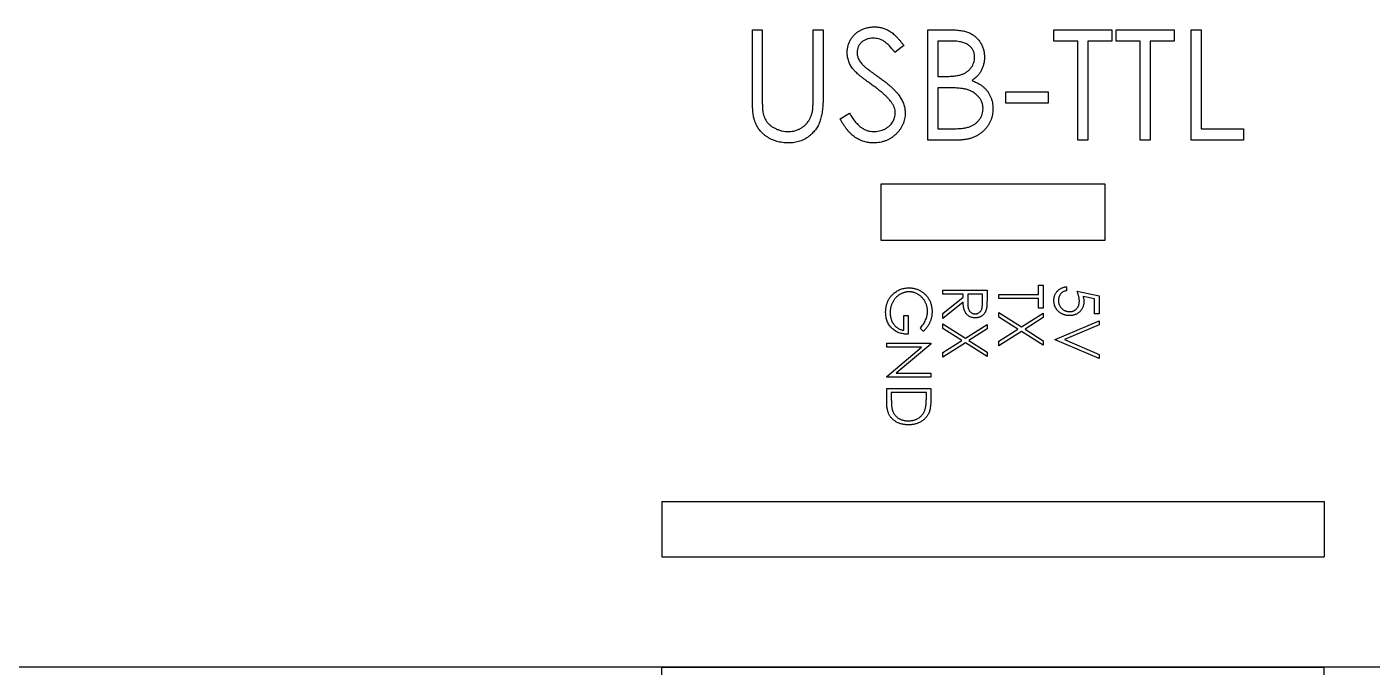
# Model space of a CAD drawing. Header units: millimetres. Extents: x 9 to 348, y 407 to 812.
# Drawn here: x 72.7 to 133.6, y 547.4 to 576.4 of the extents above; entities that cross this region are included whole.
import ezdxf

# ---------------------------------------------------------------- set-up
doc = ezdxf.new("R2010")
doc.units = ezdxf.units.MM

# ---------------------------------------------------------------- blocks, each defined once
blk = doc.blocks.new('7-Box Middle')
at = {"color": 179, "linetype": 'Continuous', "lineweight": 25}
for p, q in [((92.5, 67.5), (92.5, 70)), ((92.5, 70), (122.5, 70)), ((122.5, 67.5), (122.5, 70))]:
    blk.add_line(p, q, dxfattribs=at)
blk = doc.blocks.new('6-Box Front')
at = {"color": 179, "linetype": 'Continuous', "lineweight": 25}
for p, q in [((96.603, 28.875), (97.051, 28.875)), ((96.603, 25.855), (96.603, 28.875)), ((97.051, 28.875), (97.051, 25.879)), ((99.359, 28.875), (99.808, 28.875)), ((99.359, 25.879), (99.359, 28.875)), ((99.808, 28.875), (99.808, 25.855)), ((104.551, 28.875), (105.527, 28.875)), ((104.551, 23.875), (104.551, 28.875)), ((110.256, 28.362), (110.256, 28.875)), ((110.256, 28.875), (112.885, 28.875)), ((112.885, 28.875), (112.885, 28.362)), ((113.077, 28.875), (115.705, 28.875)), ((113.077, 28.362), (113.077, 28.875)), ((115.705, 28.875), (115.705, 28.362)), ((116.474, 28.875), (116.923, 28.875)), ((116.474, 23.875), (116.474, 28.875)), ((116.923, 28.875), (116.923, 24.388)), ((103.462, 28.157), (103.056, 27.849)), ((105, 28.362), (105, 26.76)), ((105.609, 28.362), (105, 28.362)), ((111.346, 28.362), (110.256, 28.362)), ((111.346, 23.875), (111.346, 28.362)), ((111.795, 28.362), (111.795, 23.875)), ((112.885, 28.362), (111.795, 28.362)), ((114.167, 28.362), (113.077, 28.362)), ((114.167, 23.875), (114.167, 28.362)), ((114.615, 28.362), (114.615, 23.875)), ((115.705, 28.362), (114.615, 28.362)), ((105, 26.76), (105.301, 26.76)), ((105, 26.247), (105, 24.388)), ((105.297, 26.247), (105, 26.247)), ((108.077, 26.054), (110, 26.054)), ((108.077, 25.542), (108.077, 26.054)), ((110, 26.054), (110, 25.542)), ((100.577, 24.84), (101, 25.093)), ((110, 25.542), (108.077, 25.542)), ((105, 24.388), (105.639, 24.388)), ((116.923, 24.388), (118.846, 24.388)), ((118.846, 24.388), (118.846, 23.875)), ((105.903, 23.875), (104.551, 23.875)), ((111.795, 23.875), (111.346, 23.875)), ((114.615, 23.875), (114.167, 23.875)), ((118.846, 23.875), (116.474, 23.875)), ((112.58, 21.875), (102.42, 21.875)), ((102.42, 21.875), (102.42, 19.335)), ((112.58, 19.335), (112.58, 21.875)), ((102.42, 19.335), (112.58, 19.335)), ((105.23, 17.079), (107.23, 17.079)), ((105.23, 16.899), (105.23, 17.079)), ((107.23, 17.079), (107.23, 16.678)), ((109.565, 17.309), (109.77, 17.309)), ((109.565, 16.873), (109.565, 17.309)), ((109.77, 17.309), (109.77, 16.258)), ((110.823, 17.232), (110.823, 17.053)), ((106.153, 16.899), (105.23, 16.899)), ((105.23, 16.018), (106.153, 16.753)), ((106.153, 16.531), (105.23, 15.797)), ((106.153, 16.753), (106.153, 16.899)), ((106.358, 16.899), (106.355, 16.533)), ((107.025, 16.899), (106.358, 16.899)), ((107.025, 16.524), (107.025, 16.899)), ((107.77, 16.694), (107.77, 16.873)), ((107.77, 16.873), (109.565, 16.873)), ((109.565, 16.694), (107.77, 16.694)), ((109.565, 16.258), (109.565, 16.694)), ((111.31, 17.027), (112.31, 16.822)), ((112.105, 16.682), (111.579, 16.79)), ((112.105, 16.002), (112.105, 16.682)), ((112.31, 16.822), (112.31, 16.002)), ((103.459, 15.925), (103.664, 15.925)), ((103.459, 15.258), (103.459, 15.925)), ((103.664, 15.925), (103.664, 15.079)), ((105.23, 15.797), (105.23, 16.018)), ((107.77, 15.859), (107.77, 16.066)), ((107.77, 16.066), (108.79, 15.413)), ((108.628, 15.309), (107.77, 15.859)), ((108.79, 15.413), (109.77, 16.04)), ((109.77, 16.258), (109.565, 16.258)), ((109.77, 16.04), (109.77, 15.833)), ((112.31, 16.002), (112.105, 16.002)), ((104.349, 15.207), (104.203, 15.361)), ((105.23, 15.346), (105.23, 15.553)), ((105.23, 15.553), (106.25, 14.9)), ((106.088, 14.797), (105.23, 15.346)), ((106.25, 14.9), (107.23, 15.527)), ((107.23, 15.32), (106.412, 14.797)), ((107.23, 15.527), (107.23, 15.32)), ((107.77, 14.76), (108.628, 15.309)), ((109.77, 15.833), (108.952, 15.309)), ((108.952, 15.309), (109.77, 14.786)), ((110.31, 14.848), (112.31, 15.694)), ((112.31, 15.502), (110.734, 14.835)), ((112.31, 15.694), (112.31, 15.502)), ((102.69, 14.668), (104.69, 14.668)), ((102.69, 14.489), (102.69, 14.668)), ((104.69, 14.631), (103.116, 13.309)), ((104.69, 14.668), (104.69, 14.631)), ((105.23, 14.247), (106.088, 14.797)), ((106.25, 14.693), (105.23, 14.04)), ((107.23, 14.066), (106.25, 14.693)), ((106.412, 14.797), (107.23, 14.273)), ((108.79, 15.206), (107.77, 14.553)), ((107.77, 14.553), (107.77, 14.76)), ((109.77, 14.579), (108.79, 15.206)), ((109.77, 14.786), (109.77, 14.579)), ((110.31, 14.822), (110.31, 14.848)), ((112.31, 13.976), (110.31, 14.822)), ((110.734, 14.835), (112.31, 14.168)), ((102.69, 13.171), (104.261, 14.489)), ((104.261, 14.489), (102.69, 14.489)), ((105.23, 14.04), (105.23, 14.247)), ((107.23, 14.273), (107.23, 14.066)), ((112.31, 14.168), (112.31, 13.976)), ((102.69, 13.13), (102.69, 13.171)), ((104.69, 13.13), (102.69, 13.13)), ((103.116, 13.309), (104.69, 13.309)), ((104.69, 13.309), (104.69, 13.13)), ((102.69, 12.617), (104.69, 12.617)), ((102.69, 11.997), (102.69, 12.617)), ((102.895, 12.438), (102.895, 12.208)), ((104.485, 12.438), (102.895, 12.438)), ((104.485, 12.297), (104.485, 12.438)), ((104.69, 12.617), (104.69, 12.213)), ((92.5, 7.5), (122.5, 7.5)), ((92.5, 7.5), (92.5, 5)), ((122.5, 7.5), (122.5, 5)), ((92.5, 5), (122.5, 5)), ((209.5, 0), (5.5, 0))]:
    blk.add_line(p, q, dxfattribs=at)
for points, knots in [([(100.897, 27.836), (100.899, 27.889), (100.903, 27.994), (100.934, 28.147), (100.983, 28.293), (101.052, 28.43), (101.141, 28.556), (101.244, 28.671), (101.367, 28.768), (101.501, 28.853), (101.649, 28.919), (101.803, 28.969), (101.964, 28.997), (102.074, 29.001), (102.129, 29.003)], [0, 0, 0, 0, 0.0837854, 0.1657799, 0.24628, 0.3274609, 0.408797, 0.4897152, 0.571376, 0.6555233, 0.7410195, 0.8265468, 0.9119889, 1, 1, 1, 1]), ([(102.129, 29.003), (102.188, 29.001), (102.306, 28.997), (102.478, 28.962), (102.644, 28.904), (102.777, 28.838), (102.882, 28.772), (102.961, 28.712), (103.042, 28.643), (103.125, 28.564), (103.207, 28.476), (103.292, 28.378), (103.378, 28.272), (103.433, 28.196), (103.462, 28.157)], [0, 0, 0, 0, 0.107233, 0.213252, 0.31883, 0.426794, 0.483646, 0.543604, 0.608308, 0.677127, 0.750686, 0.828713, 0.91219, 1, 1, 1, 1]), ([(105.527, 28.875), (105.575, 28.875), (105.667, 28.874), (105.802, 28.867), (105.928, 28.856), (106.045, 28.84), (106.154, 28.82), (106.255, 28.797), (106.348, 28.768), (106.458, 28.722), (106.583, 28.655), (106.719, 28.555), (106.836, 28.433), (106.936, 28.295), (107.016, 28.143), (107.073, 27.981), (107.11, 27.812), (107.113, 27.695), (107.115, 27.636)], [0, 0, 0, 0, 0.062594, 0.121323, 0.17668, 0.228365, 0.276868, 0.321879, 0.364099, 0.403356, 0.477968, 0.550535, 0.623584, 0.698175, 0.773354, 0.847281, 0.922818, 1, 1, 1, 1]), ([(102.079, 28.49), (102.028, 28.489), (101.928, 28.485), (101.787, 28.449), (101.659, 28.391), (101.55, 28.311), (101.459, 28.216), (101.393, 28.106), (101.353, 27.985), (101.349, 27.9), (101.346, 27.857)], [0, 0, 0, 0, 0.143073, 0.275903, 0.402371, 0.528414, 0.650356, 0.765895, 0.880774, 1, 1, 1, 1]), ([(103.056, 27.849), (103.031, 27.881), (102.984, 27.942), (102.913, 28.027), (102.845, 28.105), (102.779, 28.172), (102.717, 28.233), (102.656, 28.285), (102.599, 28.329), (102.527, 28.376), (102.435, 28.423), (102.321, 28.462), (102.202, 28.486), (102.12, 28.489), (102.079, 28.49)], [0, 0, 0, 0, 0.098469, 0.189629, 0.274184, 0.352183, 0.423199, 0.488551, 0.548473, 0.60144, 0.701198, 0.799592, 0.898545, 1, 1, 1, 1]), ([(106.667, 27.627), (106.666, 27.655), (106.664, 27.709), (106.652, 27.789), (106.632, 27.863), (106.605, 27.934), (106.569, 27.999), (106.525, 28.06), (106.473, 28.116), (106.413, 28.168), (106.345, 28.214), (106.267, 28.254), (106.18, 28.287), (106.084, 28.315), (105.978, 28.335), (105.864, 28.352), (105.739, 28.36), (105.653, 28.362), (105.609, 28.362)], [0, 0, 0, 0, 0.057003, 0.111818, 0.164402, 0.21587, 0.266841, 0.317479, 0.369902, 0.4234, 0.479718, 0.539241, 0.602431, 0.67103, 0.744485, 0.823454, 0.90874, 1, 1, 1, 1]), ([(101.177, 27.075), (101.155, 27.105), (101.111, 27.162), (101.054, 27.253), (101.005, 27.345), (100.967, 27.44), (100.935, 27.537), (100.913, 27.635), (100.9, 27.735), (100.898, 27.803), (100.897, 27.836)], [0, 0, 0, 0, 0.133507, 0.262559, 0.388264, 0.512667, 0.633722, 0.755394, 0.877553, 1, 1, 1, 1]), ([(101.346, 27.857), (101.347, 27.831), (101.348, 27.777), (101.364, 27.698), (101.384, 27.619), (101.416, 27.54), (101.46, 27.461), (101.518, 27.38), (101.59, 27.295), (101.646, 27.24), (101.676, 27.211)], [0, 0, 0, 0, 0.107285, 0.214746, 0.322939, 0.434116, 0.553412, 0.686073, 0.834256, 1, 1, 1, 1]), ([(105.301, 26.76), (105.346, 26.76), (105.431, 26.761), (105.554, 26.764), (105.668, 26.773), (105.774, 26.782), (105.87, 26.797), (105.957, 26.814), (106.036, 26.832), (106.126, 26.863), (106.229, 26.908), (106.339, 26.979), (106.436, 27.063), (106.518, 27.16), (106.584, 27.267), (106.631, 27.382), (106.662, 27.502), (106.665, 27.585), (106.667, 27.627)], [0, 0, 0, 0, 0.072301, 0.1397, 0.202289, 0.2606, 0.31319, 0.361739, 0.405706, 0.44554, 0.518832, 0.589778, 0.658867, 0.72843, 0.797283, 0.864815, 0.931364, 1, 1, 1, 1]), ([(107.115, 27.636), (107.114, 27.581), (107.111, 27.472), (107.081, 27.314), (107.035, 27.163), (106.972, 27.02), (106.889, 26.888), (106.79, 26.767), (106.672, 26.661), (106.583, 26.602), (106.537, 26.572)], [0, 0, 0, 0, 0.130569, 0.256581, 0.380552, 0.503623, 0.625739, 0.747549, 0.871766, 1, 1, 1, 1]), ([(101.996, 26.395), (101.944, 26.433), (101.843, 26.504), (101.702, 26.61), (101.577, 26.708), (101.466, 26.797), (101.371, 26.877), (101.291, 26.949), (101.228, 27.014), (101.193, 27.056), (101.177, 27.075)], [0, 0, 0, 0, 0.181535, 0.347082, 0.495568, 0.628357, 0.74552, 0.845831, 0.930782, 1, 1, 1, 1]), ([(101.676, 27.211), (101.687, 27.202), (101.713, 27.178), (101.76, 27.14), (101.823, 27.094), (101.899, 27.036), (101.991, 26.968), (102.097, 26.893), (102.217, 26.806), (102.303, 26.746), (102.348, 26.714)], [0, 0, 0, 0, 0.052594, 0.124952, 0.218094, 0.333502, 0.468789, 0.624938, 0.801683, 1, 1, 1, 1]), ([(102.898, 25.598), (102.875, 25.626), (102.828, 25.687), (102.747, 25.776), (102.653, 25.868), (102.547, 25.967), (102.427, 26.067), (102.296, 26.174), (102.151, 26.284), (102.049, 26.357), (101.996, 26.395)], [0, 0, 0, 0, 0.090279, 0.18953, 0.299198, 0.418926, 0.548376, 0.688136, 0.839084, 1, 1, 1, 1]), ([(102.348, 26.714), (102.402, 26.674), (102.507, 26.598), (102.657, 26.483), (102.792, 26.37), (102.914, 26.261), (103.024, 26.156), (103.12, 26.054), (103.204, 25.955), (103.295, 25.829), (103.387, 25.673), (103.466, 25.483), (103.516, 25.292), (103.522, 25.163), (103.526, 25.1)], [0, 0, 0, 0, 0.096972, 0.187773, 0.272396, 0.351321, 0.424335, 0.491909, 0.554233, 0.611268, 0.716348, 0.81454, 0.908495, 1, 1, 1, 1]), ([(106.233, 26.188), (106.209, 26.193), (106.156, 26.203), (106.07, 26.215), (105.972, 26.225), (105.861, 26.232), (105.738, 26.24), (105.602, 26.243), (105.454, 26.246), (105.351, 26.247), (105.297, 26.247)], [0, 0, 0, 0, 0.079306, 0.171953, 0.277057, 0.394731, 0.526177, 0.671345, 0.829285, 1, 1, 1, 1]), ([(106.537, 26.572), (106.594, 26.551), (106.703, 26.509), (106.852, 26.435), (106.981, 26.355), (107.09, 26.267), (107.184, 26.173), (107.265, 26.07), (107.335, 25.958), (107.394, 25.837), (107.441, 25.71), (107.476, 25.576), (107.496, 25.437), (107.499, 25.342), (107.5, 25.294)], [0, 0, 0, 0, 0.1060575, 0.2029143, 0.2903002, 0.3702226, 0.4463837, 0.5213969, 0.5982911, 0.6761425, 0.7555287, 0.8348872, 0.916646, 1, 1, 1, 1]), ([(96.692, 24.801), (96.684, 24.828), (96.668, 24.886), (96.651, 24.981), (96.637, 25.091), (96.623, 25.216), (96.615, 25.355), (96.608, 25.509), (96.603, 25.677), (96.603, 25.794), (96.603, 25.855)], [0, 0, 0, 0, 0.07813, 0.169465, 0.274335, 0.39211, 0.523687, 0.668365, 0.827132, 1, 1, 1, 1]), ([(97.051, 25.879), (97.051, 25.837), (97.051, 25.756), (97.052, 25.642), (97.054, 25.54), (97.056, 25.45), (97.059, 25.374), (97.062, 25.309), (97.065, 25.257), (97.07, 25.227), (97.071, 25.214)], [0, 0, 0, 0, 0.191079, 0.362605, 0.516099, 0.650038, 0.765977, 0.862374, 0.940842, 1, 1, 1, 1]), ([(99.808, 25.855), (99.807, 25.801), (99.807, 25.695), (99.8, 25.539), (99.791, 25.391), (99.777, 25.252), (99.759, 25.12), (99.738, 24.997), (99.712, 24.881), (99.682, 24.773), (99.647, 24.669), (99.602, 24.572), (99.552, 24.476), (99.492, 24.384), (99.424, 24.296), (99.348, 24.211), (99.265, 24.129), (99.175, 24.051), (99.078, 23.98), (98.975, 23.917), (98.867, 23.864), (98.754, 23.821), (98.636, 23.788), (98.513, 23.764), (98.385, 23.75), (98.298, 23.748), (98.254, 23.747)], [0, 0, 0, 0, 0.054858, 0.107059, 0.156978, 0.203992, 0.248492, 0.290483, 0.330489, 0.367886, 0.403858, 0.440009, 0.476295, 0.512792, 0.550485, 0.588381, 0.627645, 0.667979, 0.708433, 0.748602, 0.789088, 0.829461, 0.870371, 0.912214, 0.955547, 1, 1, 1, 1]), ([(99.308, 25.103), (99.312, 25.121), (99.322, 25.16), (99.331, 25.226), (99.34, 25.305), (99.346, 25.396), (99.353, 25.499), (99.356, 25.615), (99.358, 25.743), (99.359, 25.832), (99.359, 25.879)], [0, 0, 0, 0, 0.0698351, 0.1556208, 0.2578016, 0.3738112, 0.5064025, 0.6555645, 0.8200793, 1, 1, 1, 1]), ([(103.077, 25.107), (103.075, 25.149), (103.071, 25.233), (103.034, 25.358), (102.977, 25.482), (102.925, 25.558), (102.898, 25.598)], [0, 0, 0, 0, 0.234723, 0.477158, 0.728556, 1, 1, 1, 1]), ([(107.051, 25.294), (107.051, 25.321), (107.05, 25.373), (107.038, 25.45), (107.021, 25.525), (106.999, 25.597), (106.967, 25.666), (106.929, 25.733), (106.885, 25.797), (106.816, 25.879), (106.716, 25.973), (106.573, 26.065), (106.411, 26.14), (106.294, 26.171), (106.233, 26.188)], [0, 0, 0, 0, 0.060287, 0.119602, 0.177503, 0.235143, 0.292133, 0.350871, 0.410098, 0.470732, 0.594829, 0.722579, 0.856691, 1, 1, 1, 1]), ([(97.071, 25.214), (97.079, 25.167), (97.093, 25.076), (97.13, 24.946), (97.181, 24.829), (97.242, 24.721), (97.321, 24.626), (97.417, 24.537), (97.533, 24.46), (97.662, 24.39), (97.801, 24.333), (97.943, 24.29), (98.086, 24.264), (98.182, 24.261), (98.229, 24.26)], [0, 0, 0, 0, 0.086315, 0.167766, 0.244433, 0.318135, 0.391884, 0.470068, 0.553904, 0.644339, 0.736875, 0.826168, 0.913679, 1, 1, 1, 1]), ([(98.229, 24.26), (98.27, 24.261), (98.351, 24.264), (98.472, 24.283), (98.59, 24.317), (98.705, 24.361), (98.813, 24.42), (98.914, 24.487), (99.004, 24.566), (99.086, 24.653), (99.157, 24.751), (99.219, 24.859), (99.27, 24.977), (99.295, 25.06), (99.308, 25.103)], [0, 0, 0, 0, 0.082891, 0.165303, 0.247762, 0.331528, 0.41528, 0.496366, 0.577151, 0.657783, 0.739322, 0.823793, 0.909476, 1, 1, 1, 1]), ([(101, 25.093), (101.039, 25.027), (101.114, 24.901), (101.24, 24.731), (101.37, 24.586), (101.506, 24.467), (101.646, 24.374), (101.792, 24.308), (101.943, 24.267), (102.046, 24.262), (102.097, 24.26)], [0, 0, 0, 0, 0.159004, 0.304646, 0.438547, 0.562322, 0.677433, 0.786897, 0.893611, 1, 1, 1, 1]), ([(102.097, 24.26), (102.141, 24.261), (102.228, 24.263), (102.356, 24.287), (102.48, 24.322), (102.598, 24.373), (102.708, 24.435), (102.805, 24.51), (102.889, 24.594), (102.957, 24.687), (103.009, 24.788), (103.05, 24.891), (103.072, 24.998), (103.075, 25.07), (103.077, 25.107)], [0, 0, 0, 0, 0.091264, 0.18093, 0.270088, 0.360156, 0.448343, 0.532666, 0.613834, 0.693982, 0.772716, 0.849335, 0.923967, 1, 1, 1, 1]), ([(103.526, 25.1), (103.525, 25.055), (103.523, 24.966), (103.501, 24.836), (103.47, 24.709), (103.423, 24.588), (103.365, 24.47), (103.292, 24.358), (103.208, 24.25), (103.11, 24.148), (103.004, 24.055), (102.892, 23.971), (102.773, 23.902), (102.649, 23.846), (102.519, 23.802), (102.383, 23.77), (102.242, 23.75), (102.146, 23.748), (102.097, 23.747)], [0, 0, 0, 0, 0.061484, 0.121775, 0.18092, 0.240256, 0.300114, 0.361146, 0.423501, 0.488669, 0.553954, 0.617581, 0.680238, 0.742187, 0.804663, 0.868259, 0.93302, 1, 1, 1, 1]), ([(105.639, 24.388), (105.685, 24.388), (105.773, 24.389), (105.9, 24.393), (106.018, 24.401), (106.126, 24.413), (106.226, 24.426), (106.315, 24.444), (106.396, 24.465), (106.489, 24.497), (106.594, 24.547), (106.707, 24.621), (106.808, 24.71), (106.893, 24.813), (106.963, 24.925), (107.014, 25.044), (107.046, 25.168), (107.049, 25.252), (107.051, 25.294)], [0, 0, 0, 0, 0.072502, 0.139739, 0.201795, 0.259822, 0.312206, 0.360773, 0.40454, 0.443698, 0.516841, 0.587874, 0.657965, 0.728969, 0.799308, 0.866636, 0.933116, 1, 1, 1, 1]), ([(107.5, 25.294), (107.499, 25.245), (107.496, 25.149), (107.476, 25.008), (107.441, 24.874), (107.394, 24.744), (107.332, 24.62), (107.257, 24.502), (107.168, 24.39), (107.068, 24.284), (106.955, 24.189), (106.832, 24.104), (106.7, 24.034), (106.559, 23.975), (106.408, 23.93), (106.248, 23.899), (106.079, 23.878), (105.963, 23.876), (105.903, 23.875)], [0, 0, 0, 0, 0.0611603, 0.1203346, 0.1781803, 0.2352351, 0.292683, 0.3511862, 0.4104566, 0.4717199, 0.5337612, 0.595739, 0.6578875, 0.7212952, 0.7868225, 0.8546862, 0.925478, 1, 1, 1, 1]), ([(98.254, 23.747), (98.206, 23.748), (98.112, 23.75), (97.973, 23.763), (97.839, 23.786), (97.71, 23.817), (97.588, 23.858), (97.469, 23.907), (97.357, 23.967), (97.25, 24.033), (97.15, 24.108), (97.059, 24.19), (96.975, 24.277), (96.901, 24.37), (96.835, 24.47), (96.778, 24.575), (96.73, 24.685), (96.704, 24.763), (96.692, 24.801)], [0, 0, 0, 0, 0.071175, 0.139644, 0.206317, 0.271373, 0.335418, 0.398076, 0.460608, 0.52297, 0.584716, 0.644895, 0.704291, 0.762998, 0.821087, 0.880104, 0.939388, 1, 1, 1, 1]), ([(102.097, 23.747), (102.06, 23.748), (101.985, 23.749), (101.874, 23.762), (101.765, 23.78), (101.66, 23.809), (101.557, 23.844), (101.456, 23.887), (101.359, 23.938), (101.263, 23.997), (101.17, 24.066), (101.08, 24.146), (100.991, 24.235), (100.904, 24.336), (100.819, 24.446), (100.736, 24.568), (100.654, 24.699), (100.603, 24.792), (100.577, 24.84)], [0, 0, 0, 0, 0.057208, 0.113696, 0.169178, 0.224159, 0.27872, 0.333794, 0.389241, 0.445822, 0.503704, 0.564294, 0.627975, 0.695038, 0.765373, 0.839611, 0.917538, 1, 1, 1, 1]), ([(103.017, 16.936), (103.041, 16.955), (103.09, 16.994), (103.167, 17.044), (103.247, 17.087), (103.331, 17.121), (103.417, 17.148), (103.506, 17.167), (103.597, 17.179), (103.659, 17.18), (103.691, 17.181)], [0, 0, 0, 0, 0.127896, 0.253668, 0.376738, 0.499344, 0.621999, 0.745699, 0.871345, 1, 1, 1, 1]), ([(103.691, 17.181), (103.714, 17.181), (103.761, 17.18), (103.83, 17.173), (103.899, 17.162), (103.966, 17.147), (104.031, 17.127), (104.096, 17.103), (104.159, 17.074), (104.22, 17.041), (104.28, 17.005), (104.336, 16.965), (104.389, 16.922), (104.439, 16.876), (104.485, 16.826), (104.528, 16.773), (104.568, 16.717), (104.604, 16.657), (104.636, 16.595), (104.664, 16.531), (104.688, 16.465), (104.708, 16.397), (104.722, 16.327), (104.733, 16.255), (104.74, 16.181), (104.741, 16.131), (104.741, 16.105)], [0, 0, 0, 0, 0.042042, 0.08355, 0.124652, 0.165314, 0.206254, 0.247057, 0.288418, 0.330078, 0.371767, 0.412848, 0.453422, 0.493967, 0.534349, 0.574922, 0.615865, 0.657226, 0.698986, 0.740469, 0.78231, 0.824555, 0.867032, 0.910493, 0.954616, 1, 1, 1, 1]), ([(110.259, 16.622), (110.259, 16.642), (110.26, 16.681), (110.268, 16.739), (110.28, 16.794), (110.297, 16.847), (110.319, 16.897), (110.347, 16.945), (110.378, 16.991), (110.415, 17.033), (110.456, 17.073), (110.5, 17.108), (110.547, 17.14), (110.596, 17.167), (110.649, 17.19), (110.704, 17.208), (110.762, 17.223), (110.802, 17.229), (110.823, 17.232)], [0, 0, 0, 0, 0.065427, 0.128719, 0.190252, 0.250745, 0.310663, 0.370797, 0.431291, 0.493204, 0.55557, 0.61731, 0.678641, 0.74069, 0.802969, 0.866791, 0.932342, 1, 1, 1, 1]), ([(102.639, 16.069), (102.639, 16.092), (102.64, 16.136), (102.644, 16.202), (102.651, 16.266), (102.662, 16.328), (102.675, 16.389), (102.691, 16.448), (102.711, 16.504), (102.733, 16.56), (102.758, 16.613), (102.786, 16.665), (102.817, 16.714), (102.851, 16.762), (102.888, 16.809), (102.928, 16.853), (102.971, 16.896), (103.002, 16.922), (103.017, 16.936)], [0, 0, 0, 0, 0.069237, 0.136557, 0.202094, 0.266464, 0.329769, 0.391879, 0.453271, 0.514115, 0.57439, 0.634142, 0.693923, 0.754152, 0.81447, 0.875661, 0.937348, 1, 1, 1, 1]), ([(103.699, 17.002), (103.68, 17.001), (103.644, 17), (103.589, 16.995), (103.535, 16.984), (103.481, 16.972), (103.428, 16.954), (103.376, 16.932), (103.324, 16.907), (103.274, 16.878), (103.225, 16.846), (103.179, 16.81), (103.135, 16.772), (103.095, 16.73), (103.056, 16.686), (103.021, 16.638), (102.988, 16.587), (102.958, 16.534), (102.931, 16.479), (102.908, 16.422), (102.888, 16.364), (102.872, 16.304), (102.859, 16.244), (102.851, 16.181), (102.845, 16.118), (102.844, 16.075), (102.844, 16.054)], [0, 0, 0, 0, 0.038993, 0.07788, 0.116649, 0.155344, 0.194634, 0.234276, 0.274561, 0.315681, 0.357032, 0.398094, 0.439109, 0.479843, 0.521283, 0.562849, 0.6053, 0.648415, 0.691733, 0.735154, 0.778373, 0.821664, 0.865526, 0.909733, 0.954523, 1, 1, 1, 1]), ([(104.536, 16.111), (104.536, 16.131), (104.535, 16.17), (104.529, 16.227), (104.521, 16.284), (104.508, 16.34), (104.492, 16.396), (104.473, 16.45), (104.449, 16.504), (104.422, 16.557), (104.393, 16.609), (104.361, 16.657), (104.326, 16.703), (104.288, 16.745), (104.248, 16.785), (104.205, 16.822), (104.16, 16.855), (104.112, 16.886), (104.063, 16.913), (104.013, 16.937), (103.962, 16.956), (103.911, 16.973), (103.859, 16.986), (103.806, 16.995), (103.753, 17), (103.717, 17.001), (103.699, 17.002)], [0, 0, 0, 0, 0.0428477, 0.0855843, 0.1277381, 0.1700943, 0.2125358, 0.2555147, 0.2986455, 0.3426357, 0.3865653, 0.4295767, 0.4717025, 0.513552, 0.5551179, 0.5963848, 0.6379759, 0.6796844, 0.7212, 0.761763, 0.8020801, 0.8417822, 0.8810423, 0.9206212, 0.9600951, 1, 1, 1, 1]), ([(106.695, 15.822), (106.668, 15.823), (106.616, 15.825), (106.541, 15.84), (106.471, 15.865), (106.405, 15.899), (106.347, 15.943), (106.295, 15.996), (106.252, 16.057), (106.222, 16.115), (106.203, 16.165), (106.189, 16.207), (106.179, 16.253), (106.169, 16.302), (106.162, 16.354), (106.157, 16.41), (106.154, 16.47), (106.153, 16.51), (106.153, 16.531)], [0, 0, 0, 0, 0.078775, 0.153711, 0.226699, 0.299172, 0.371166, 0.442978, 0.516334, 0.592857, 0.63351, 0.676624, 0.722915, 0.771971, 0.823829, 0.879386, 0.937952, 1, 1, 1, 1]), ([(106.355, 16.533), (106.355, 16.516), (106.355, 16.483), (106.358, 16.435), (106.36, 16.39), (106.364, 16.349), (106.369, 16.311), (106.376, 16.277), (106.383, 16.246), (106.395, 16.21), (106.413, 16.17), (106.44, 16.126), (106.473, 16.089), (106.511, 16.057), (106.554, 16.033), (106.599, 16.015), (106.646, 16.004), (106.679, 16.002), (106.696, 16.002)], [0, 0, 0, 0, 0.071663, 0.138903, 0.20117, 0.259106, 0.312232, 0.360655, 0.405057, 0.445069, 0.51874, 0.589419, 0.658415, 0.727587, 0.796337, 0.863185, 0.930954, 1, 1, 1, 1]), ([(106.696, 16.002), (106.712, 16.002), (106.744, 16.004), (106.79, 16.015), (106.834, 16.033), (106.875, 16.059), (106.913, 16.089), (106.945, 16.126), (106.971, 16.166), (106.988, 16.204), (106.999, 16.238), (107.006, 16.268), (107.012, 16.301), (107.016, 16.338), (107.02, 16.379), (107.023, 16.424), (107.025, 16.473), (107.025, 16.507), (107.025, 16.524)], [0, 0, 0, 0, 0.0688, 0.136337, 0.203757, 0.272787, 0.342622, 0.411089, 0.479278, 0.549403, 0.587739, 0.630725, 0.678947, 0.732559, 0.791155, 0.855313, 0.925101, 1, 1, 1, 1]), ([(107.23, 16.678), (107.23, 16.652), (107.23, 16.6), (107.229, 16.527), (107.226, 16.46), (107.224, 16.4), (107.219, 16.347), (107.215, 16.3), (107.21, 16.26), (107.205, 16.236), (107.203, 16.225)], [0, 0, 0, 0, 0.176258, 0.338434, 0.484822, 0.617158, 0.734698, 0.837385, 0.926372, 1, 1, 1, 1]), ([(110.963, 15.925), (110.947, 15.925), (110.915, 15.926), (110.867, 15.93), (110.82, 15.937), (110.774, 15.947), (110.729, 15.96), (110.685, 15.976), (110.642, 15.994), (110.6, 16.015), (110.56, 16.039), (110.522, 16.065), (110.487, 16.093), (110.454, 16.123), (110.424, 16.155), (110.395, 16.188), (110.37, 16.225), (110.346, 16.262), (110.325, 16.302), (110.308, 16.343), (110.293, 16.386), (110.28, 16.431), (110.271, 16.476), (110.264, 16.524), (110.259, 16.572), (110.259, 16.606), (110.259, 16.622)], [0, 0, 0, 0, 0.04401, 0.087425, 0.130104, 0.172535, 0.214532, 0.25627, 0.298262, 0.340668, 0.382714, 0.423715, 0.464256, 0.504079, 0.543863, 0.583286, 0.623103, 0.662926, 0.703244, 0.743626, 0.784565, 0.825769, 0.867772, 0.910755, 0.954919, 1, 1, 1, 1]), ([(110.823, 17.053), (110.804, 17.049), (110.767, 17.04), (110.716, 17.021), (110.67, 16.999), (110.629, 16.971), (110.593, 16.939), (110.561, 16.902), (110.533, 16.861), (110.509, 16.815), (110.488, 16.767), (110.475, 16.716), (110.465, 16.664), (110.464, 16.629), (110.464, 16.612)], [0, 0, 0, 0, 0.094699, 0.182017, 0.26441, 0.342584, 0.419032, 0.496446, 0.577316, 0.661468, 0.746701, 0.831237, 0.915195, 1, 1, 1, 1]), ([(110.464, 16.612), (110.464, 16.595), (110.465, 16.561), (110.472, 16.511), (110.483, 16.464), (110.5, 16.418), (110.52, 16.373), (110.545, 16.332), (110.575, 16.291), (110.608, 16.253), (110.645, 16.218), (110.685, 16.188), (110.727, 16.162), (110.772, 16.141), (110.818, 16.124), (110.867, 16.113), (110.918, 16.106), (110.953, 16.105), (110.971, 16.104)], [0, 0, 0, 0, 0.064207, 0.126425, 0.18768, 0.248216, 0.308305, 0.369661, 0.431699, 0.495947, 0.559758, 0.622295, 0.683911, 0.745092, 0.80674, 0.869087, 0.93329, 1, 1, 1, 1]), ([(111.618, 16.554), (111.617, 16.532), (111.616, 16.488), (111.607, 16.424), (111.593, 16.362), (111.573, 16.304), (111.547, 16.249), (111.515, 16.196), (111.478, 16.147), (111.434, 16.101), (111.387, 16.06), (111.336, 16.024), (111.282, 15.993), (111.225, 15.968), (111.164, 15.948), (111.1, 15.935), (111.033, 15.926), (110.987, 15.925), (110.963, 15.925)], [0, 0, 0, 0, 0.065798, 0.129376, 0.190867, 0.251245, 0.310771, 0.370654, 0.431043, 0.493147, 0.555361, 0.616316, 0.677302, 0.738297, 0.80079, 0.864797, 0.931055, 1, 1, 1, 1]), ([(110.971, 16.104), (110.987, 16.105), (111.019, 16.105), (111.064, 16.112), (111.108, 16.122), (111.149, 16.136), (111.188, 16.155), (111.225, 16.178), (111.259, 16.204), (111.291, 16.235), (111.32, 16.269), (111.344, 16.307), (111.365, 16.347), (111.383, 16.389), (111.396, 16.435), (111.406, 16.483), (111.411, 16.534), (111.412, 16.569), (111.413, 16.587)], [0, 0, 0, 0, 0.065358, 0.128002, 0.188327, 0.247189, 0.305609, 0.364042, 0.422603, 0.482636, 0.543255, 0.604078, 0.664931, 0.727386, 0.791447, 0.858041, 0.92703, 1, 1, 1, 1]), ([(111.413, 16.587), (111.412, 16.602), (111.412, 16.634), (111.406, 16.683), (111.398, 16.735), (111.387, 16.789), (111.373, 16.845), (111.355, 16.904), (111.334, 16.965), (111.318, 17.006), (111.31, 17.027)], [0, 0, 0, 0, 0.10308, 0.21102, 0.325963, 0.4465, 0.574634, 0.7089, 0.851186, 1, 1, 1, 1]), ([(111.579, 16.79), (111.585, 16.769), (111.596, 16.728), (111.609, 16.667), (111.616, 16.61), (111.617, 16.572), (111.618, 16.554)], [0, 0, 0, 0, 0.275068, 0.532901, 0.773973, 1, 1, 1, 1]), ([(103.664, 15.079), (103.626, 15.08), (103.551, 15.081), (103.442, 15.095), (103.339, 15.116), (103.242, 15.146), (103.151, 15.184), (103.066, 15.231), (102.987, 15.286), (102.915, 15.349), (102.85, 15.419), (102.793, 15.495), (102.745, 15.577), (102.706, 15.665), (102.676, 15.758), (102.654, 15.857), (102.641, 15.961), (102.64, 16.033), (102.639, 16.069)], [0, 0, 0, 0, 0.071272, 0.139493, 0.204635, 0.267406, 0.328446, 0.388397, 0.447734, 0.507392, 0.566768, 0.625478, 0.684067, 0.743248, 0.804033, 0.866499, 0.931723, 1, 1, 1, 1]), ([(102.844, 16.054), (102.844, 16.028), (102.845, 15.977), (102.854, 15.902), (102.867, 15.83), (102.886, 15.761), (102.91, 15.696), (102.939, 15.633), (102.974, 15.574), (103.014, 15.517), (103.058, 15.465), (103.106, 15.419), (103.157, 15.378), (103.211, 15.343), (103.268, 15.312), (103.329, 15.288), (103.393, 15.27), (103.437, 15.262), (103.459, 15.258)], [0, 0, 0, 0, 0.070632, 0.138698, 0.204924, 0.269449, 0.332647, 0.395314, 0.457778, 0.520673, 0.58287, 0.643335, 0.702602, 0.760732, 0.819484, 0.878265, 0.938489, 1, 1, 1, 1]), ([(104.203, 15.361), (104.229, 15.389), (104.28, 15.444), (104.348, 15.533), (104.405, 15.627), (104.452, 15.724), (104.49, 15.822), (104.516, 15.92), (104.533, 16.016), (104.535, 16.08), (104.536, 16.111)], [0, 0, 0, 0, 0.136506, 0.269032, 0.39892, 0.527082, 0.652272, 0.772137, 0.887488, 1, 1, 1, 1]), ([(104.741, 16.105), (104.741, 16.085), (104.74, 16.044), (104.736, 15.983), (104.729, 15.923), (104.719, 15.863), (104.705, 15.805), (104.689, 15.748), (104.671, 15.691), (104.648, 15.635), (104.623, 15.58), (104.595, 15.526), (104.562, 15.472), (104.527, 15.418), (104.487, 15.364), (104.444, 15.311), (104.398, 15.258), (104.365, 15.224), (104.349, 15.207)], [0, 0, 0, 0, 0.061617, 0.12218, 0.182217, 0.241473, 0.300957, 0.359966, 0.41903, 0.478066, 0.537991, 0.598959, 0.66132, 0.725246, 0.791219, 0.858745, 0.928317, 1, 1, 1, 1]), ([(107.203, 16.225), (107.199, 16.211), (107.192, 16.182), (107.177, 16.14), (107.159, 16.1), (107.139, 16.063), (107.115, 16.027), (107.089, 15.994), (107.059, 15.963), (107.027, 15.934), (106.992, 15.907), (106.956, 15.885), (106.917, 15.865), (106.876, 15.85), (106.834, 15.837), (106.789, 15.828), (106.743, 15.823), (106.711, 15.822), (106.695, 15.822)], [0, 0, 0, 0, 0.0642108, 0.1270518, 0.1887268, 0.2491087, 0.3098971, 0.3702656, 0.4306689, 0.4927446, 0.554114, 0.6157259, 0.6768281, 0.7384636, 0.8013356, 0.8651972, 0.9316478, 1, 1, 1, 1]), ([(102.895, 12.208), (102.895, 12.175), (102.896, 12.112), (102.898, 12.02), (102.902, 11.937), (102.907, 11.861), (102.915, 11.794), (102.923, 11.734), (102.933, 11.682), (102.942, 11.651), (102.946, 11.636)], [0, 0, 0, 0, 0.171901, 0.330628, 0.475549, 0.606746, 0.725024, 0.829742, 0.921323, 1, 1, 1, 1]), ([(104.429, 11.682), (104.433, 11.699), (104.443, 11.735), (104.454, 11.793), (104.464, 11.858), (104.472, 11.932), (104.477, 12.012), (104.482, 12.1), (104.485, 12.196), (104.485, 12.262), (104.485, 12.297)], [0, 0, 0, 0, 0.084319, 0.179285, 0.286583, 0.405111, 0.535593, 0.67819, 0.832976, 1, 1, 1, 1]), ([(104.69, 12.213), (104.69, 12.178), (104.689, 12.11), (104.686, 12.012), (104.681, 11.922), (104.673, 11.838), (104.663, 11.763), (104.651, 11.695), (104.636, 11.634), (104.624, 11.596), (104.618, 11.579)], [0, 0, 0, 0, 0.16429, 0.317407, 0.458845, 0.588746, 0.707831, 0.81577, 0.91288, 1, 1, 1, 1]), ([(103.665, 10.976), (103.64, 10.976), (103.591, 10.977), (103.52, 10.983), (103.45, 10.993), (103.383, 11.007), (103.317, 11.024), (103.254, 11.046), (103.194, 11.072), (103.136, 11.102), (103.081, 11.134), (103.029, 11.17), (102.981, 11.206), (102.938, 11.247), (102.897, 11.289), (102.86, 11.334), (102.827, 11.381), (102.798, 11.431), (102.772, 11.485), (102.75, 11.543), (102.731, 11.607), (102.716, 11.675), (102.704, 11.748), (102.696, 11.827), (102.691, 11.91), (102.69, 11.968), (102.69, 11.997)], [0, 0, 0, 0, 0.046076, 0.090797, 0.134281, 0.177005, 0.218799, 0.260135, 0.300966, 0.341496, 0.381461, 0.420134, 0.457932, 0.494759, 0.531032, 0.56696, 0.602531, 0.638141, 0.674888, 0.713498, 0.754468, 0.797837, 0.844006, 0.893083, 0.944969, 1, 1, 1, 1]), ([(102.946, 11.636), (102.952, 11.618), (102.965, 11.582), (102.988, 11.53), (103.016, 11.482), (103.046, 11.436), (103.081, 11.393), (103.119, 11.353), (103.161, 11.316), (103.206, 11.283), (103.254, 11.253), (103.305, 11.227), (103.359, 11.205), (103.415, 11.187), (103.474, 11.173), (103.535, 11.163), (103.599, 11.157), (103.643, 11.156), (103.665, 11.156)], [0, 0, 0, 0, 0.062404, 0.123317, 0.183094, 0.241742, 0.300863, 0.359954, 0.419146, 0.479785, 0.541094, 0.602537, 0.66452, 0.727852, 0.79293, 0.859696, 0.928477, 1, 1, 1, 1]), ([(103.665, 11.156), (103.689, 11.156), (103.735, 11.156), (103.802, 11.164), (103.867, 11.174), (103.929, 11.189), (103.989, 11.209), (104.046, 11.233), (104.101, 11.261), (104.152, 11.294), (104.201, 11.33), (104.245, 11.37), (104.286, 11.414), (104.323, 11.461), (104.356, 11.511), (104.384, 11.565), (104.409, 11.622), (104.422, 11.662), (104.429, 11.682)], [0, 0, 0, 0, 0.070142, 0.137795, 0.2032, 0.267139, 0.329981, 0.391589, 0.453055, 0.514083, 0.574741, 0.634599, 0.693842, 0.753474, 0.81315, 0.874096, 0.936015, 1, 1, 1, 1]), ([(104.618, 11.579), (104.609, 11.555), (104.592, 11.51), (104.559, 11.445), (104.521, 11.383), (104.48, 11.325), (104.432, 11.272), (104.382, 11.222), (104.325, 11.177), (104.265, 11.134), (104.2, 11.097), (104.133, 11.065), (104.062, 11.037), (103.988, 11.015), (103.912, 10.997), (103.832, 10.985), (103.749, 10.977), (103.693, 10.976), (103.665, 10.976)], [0, 0, 0, 0, 0.061542, 0.121689, 0.181146, 0.239864, 0.298688, 0.357631, 0.417586, 0.478661, 0.540404, 0.602339, 0.665116, 0.728572, 0.79366, 0.860541, 0.929239, 1, 1, 1, 1])]:
    blk.add_open_spline(points, degree=3, knots=knots, dxfattribs=at)

msp = doc.modelspace()

# ---------------------------------------------------------------- block references
at = {"color": 7, "linetype": 'Continuous'}
for name, p in [('6-Box Front', (8.917, 547.422)), ('7-Box Middle', (8.917, 477.422))]:
    msp.add_blockref(name, p, dxfattribs=at)

doc.saveas('drawing.dxf')
